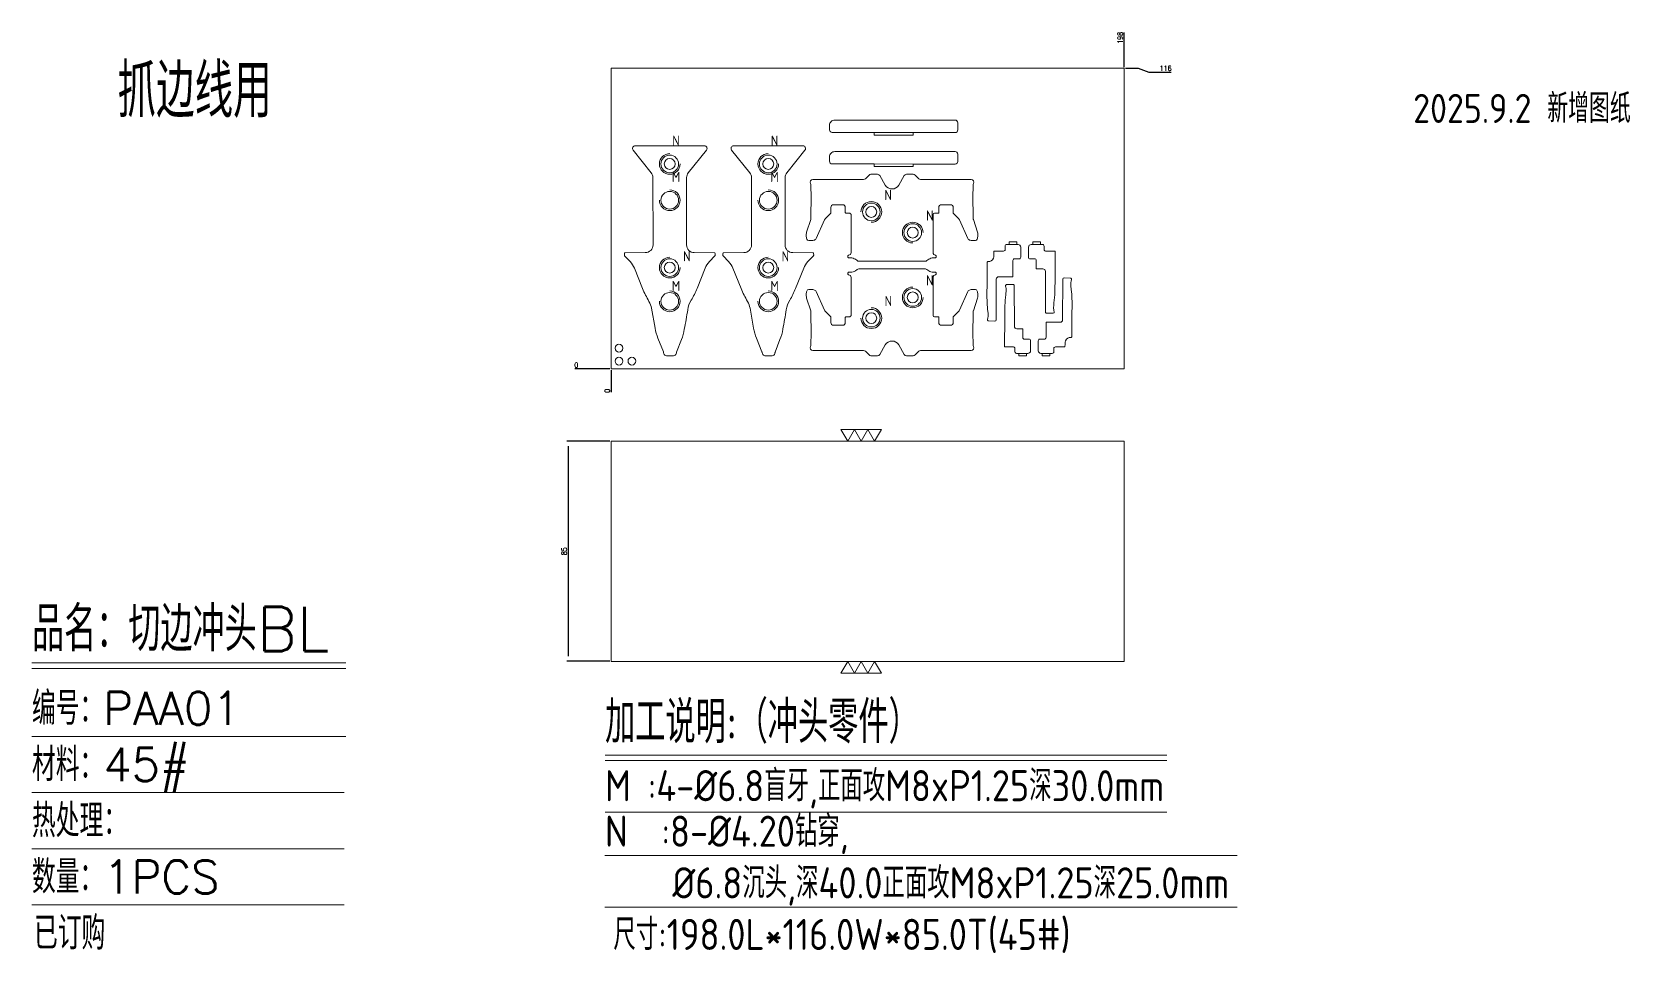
# Model space of a CAD drawing. Header units: millimetres. Extents: x 100476 to 101093, y 12098 to 12453.
import ezdxf
from ezdxf.enums import TextEntityAlignment as Align

# ---------------------------------------------------------------- set-up
doc = ezdxf.new("R2010")
doc.units = ezdxf.units.MM
doc.linetypes.add('HIDDEN', pattern=[0])
for name, color, linetype in [('DIM', 4, 'Continuous'), ('PH', 255, 'Continuous'), ('PH_P', 2, 'Continuous'), ('PRESS', 3, 'Continuous'), ('PUNCH', 2, 'Continuous'), ('TEXT', 4, 'Continuous')]:
    doc.layers.add(name, color=color, linetype=linetype)
doc.styles.add('chinesef_fs', font='simplex.shx', dxfattribs={"bigfont": 'gbcbig.shx'})
doc.styles.add('gbenor', font='gbenor.shx', dxfattribs={"bigfont": 'gbcbig.shx'})
doc.styles.get("Standard").update_dxf_attribs({"font": 'txt.shx', "width": 0.85, "bigfont": 'ctxt.shx'})
doc.dimstyles.new('T-2-WX', dxfattribs={"dimtxt": 2, "dimasz": 2, "dimexe": 0.5, "dimexo": 0.5, "dimgap": 0.5, "dimtad": 1, "dimtxsty": 'Standard', "dimblk": 'OPEN30', "dimcen": 0, "dimazin": 3, "dimtfac": 1, "dimtmove": 0, "dimatfit": 3, "dimldrblk": 'OPEN30', "dimlwd": -1, "dimlwe": -1})

# ---------------------------------------------------------------- blocks, each defined once
blk = doc.blocks.new('*D7579')
at = {"layer": 'Defpoints', "color": 0}
for p in [(100699.86, 12323.09), (100699.86, 12323.09), (100699.86, 12315.7)]:
    blk.add_point(p, dxfattribs=at)
at = {"layer": 'DIM', "color": 0}
blk.add_line((100699.86, 12322.59), (100699.86, 12314.07), dxfattribs=at)
at = {"layer": 'DIM', "color": 0, "lineweight": 5, "insert": (100698.36, 12314.63), "char_height": 2, "attachment_point": 5, "rotation": 90}
blk.add_mtext('0', dxfattribs=at)
blk = doc.blocks.new('_Open30')
blk = doc.blocks.new('*D7580')
at = {"layer": 'Defpoints', "color": 0}
for p in [(100687.42, 12323.09), (100699.86, 12323.09), (100699.86, 12323.09)]:
    blk.add_point(p, dxfattribs=at)
at = {"layer": 'DIM', "color": 0}
blk.add_line((100699.36, 12323.09), (100685.79, 12323.09), dxfattribs=at)
at = {"layer": 'DIM', "color": 0, "lineweight": 5, "insert": (100686.36, 12324.59), "char_height": 2, "attachment_point": 5}
blk.add_mtext('0', dxfattribs=at)
blk = doc.blocks.new('*D7581')
at = {"layer": 'Defpoints', "color": 0}
for p in [(100897.86, 12439.09), (100911.34, 12437.59), (100699.86, 12323.09)]:
    blk.add_point(p, dxfattribs=at)
at = {"layer": 'DIM', "color": 0}
for p, q in [((100898.36, 12439.09), (100903.34, 12439.09)), ((100903.34, 12439.09), (100907.34, 12437.59)), ((100907.34, 12437.59), (100915.96, 12437.59))]:
    blk.add_line(p, q, dxfattribs=at)
at = {"layer": 'DIM', "color": 0, "lineweight": 5, "insert": (100913.9, 12439.09), "char_height": 2, "attachment_point": 5}
blk.add_mtext('116', dxfattribs=at)
blk = doc.blocks.new('*D7582')
at = {"layer": 'Defpoints', "color": 0}
for p in [(100897.86, 12448.27), (100897.86, 12439.09), (100699.86, 12323.09)]:
    blk.add_point(p, dxfattribs=at)
at = {"layer": 'DIM', "color": 0}
blk.add_line((100897.86, 12439.59), (100897.86, 12452.9), dxfattribs=at)
at = {"layer": 'DIM', "color": 0, "lineweight": 5, "insert": (100896.36, 12450.83), "char_height": 2, "attachment_point": 5, "rotation": 90}
blk.add_mtext('198', dxfattribs=at)
blk = doc.blocks.new('*D7583')
at = {"layer": 'Defpoints', "color": 0}
for p in [(100699.86, 12295.25), (100683.21, 12210.25), (100699.86, 12210.25)]:
    blk.add_point(p, dxfattribs=at)
at = {"layer": 'DIM', "color": 0}
for p, q in [((100699.36, 12295.25), (100682.71, 12295.25)), ((100683.21, 12293.25), (100683.21, 12212.25)), ((100699.36, 12210.25), (100682.71, 12210.25))]:
    blk.add_line(p, q, dxfattribs=at)
at = {"layer": 'DIM', "color": 0, "lineweight": 5, "insert": (100681.71, 12252.75), "char_height": 2, "attachment_point": 5, "rotation": 90}
blk.add_mtext('85', dxfattribs=at)

msp = doc.modelspace()

# ---------------------------------------------------------------- linework, layer by layer
at = {"layer": 'DIM', "color": 4, "linetype": 'Continuous', "lineweight": 5}
for p, q in [((100476.261, 12209.652), (100597.36, 12209.652)), ((100476.261, 12207.42), (100597.36, 12207.42)), ((100476.261, 12181.276), (100597.36, 12181.276)), ((100476.261, 12159.595), (100596.834, 12159.595)), ((100476.261, 12137.914), (100596.834, 12137.914)), ((100476.261, 12116.234), (100596.834, 12116.234))]:
    msp.add_line(p, q, dxfattribs=at)
at = {"layer": 'DIM', "color": 8, "lineweight": 5}
for p, q in [((100697.484, 12174.08), (100914.392, 12174.08)), ((100697.484, 12171.98), (100914.392, 12171.98)), ((100697.484, 12152.06), (100914.392, 12152.06)), ((100697.452, 12135.292), (100941.467, 12135.292)), ((100697.452, 12115.372), (100941.467, 12115.372))]:
    msp.add_line(p, q, dxfattribs=at)
at = {"layer": 'PH_P', "linetype": 'HIDDEN', "lineweight": 5}
for p, q in [((100856.447, 12371.082), (100853.447, 12371.082)), ((100865.647, 12371.082), (100862.647, 12371.082)), ((100857.236, 12329.085), (100860.236, 12329.085)), ((100866.236, 12329.085), (100869.236, 12329.085))]:
    msp.add_line(p, q, dxfattribs=at)
at = {"layer": 'PH_P', "color": 1, "linetype": 'Continuous', "lineweight": 5}
for points in [[(100856.447, 12371.082), (100856.947, 12371.082, -0.4142136), (100857.947, 12370.082), (100857.947, 12366.182, -0.4142136), (100857.347, 12365.582), (100855.547, 12365.582, 0.4142136), (100854.947, 12364.982), (100854.947, 12358.665), (100849.525, 12358.665, 0.4137685), (100848.525, 12357.667), (100848.501, 12342.055, -0.419931), (100847.99, 12341.556), (100845.518, 12341.608, -0.4946605), (100845.143, 12342.122, 0.1041993), (100845.345, 12344.644), (100845.187, 12346.068, -0.0285735), (100844.906, 12353.155), (100844.932, 12354.57), (100844.962, 12364.217, -0.4540847), (100845.303, 12364.513, 0.3539759), (100847.422, 12365.792, 0.0860519), (100847.517, 12366.161), (100847.595, 12366.765, 0.0302488), (100847.62, 12367.126), (100847.63, 12368.582), (100851.347, 12368.582, 0.4142136), (100851.947, 12369.182), (100851.947, 12370.482, -0.4142136), (100852.547, 12371.082), (100853.447, 12371.082), (100853.447, 12372.082), (100856.447, 12372.082)], [(100860.236, 12329.085), (100860.736, 12329.085, 0.4142136), (100861.736, 12330.085), (100861.736, 12333.985, 0.4142136), (100861.136, 12334.585), (100859.336, 12334.585, -0.4142136), (100858.736, 12335.185), (100858.736, 12338.564), (100856.485, 12338.564, -0.4136808), (100855.485, 12339.562), (100855.457, 12355.166, 0.419624), (100854.947, 12355.665), (100852.474, 12355.615, 0.4708973), (100852.091, 12355.132), (100852.212, 12354.564, -0.0755746), (100852.318, 12353.187), (100852.302, 12352.904, -0.0150813), (100852.183, 12351.697), (100852.057, 12350.592, 0.0232012), (100851.815, 12346.463), (100851.788, 12342.832), (100851.706, 12331.585), (100855.136, 12331.585, -0.4142136), (100855.736, 12330.985), (100855.736, 12329.685, 0.4142136), (100856.336, 12329.085), (100857.236, 12329.085), (100857.236, 12328.085), (100860.236, 12328.085)]]:
    msp.add_lwpolyline(points, format="xyb", close=True, dxfattribs=at)
for points in [[(100863.947, 12361.686), (100866.486, 12361.686, -0.4136808), (100867.486, 12360.687), (100867.514, 12345.084, 0.419624), (100868.024, 12344.585), (100870.497, 12344.635, 0.4708973), (100870.88, 12345.118), (100870.759, 12345.686, -0.0755746), (100870.653, 12347.063), (100870.669, 12347.346, -0.0150813), (100870.788, 12348.553), (100870.914, 12349.658, 0.0232012), (100871.156, 12353.787), (100871.183, 12357.418), (100871.264, 12368.582), (100867.547, 12368.582, -0.4142136), (100866.947, 12369.182), (100866.947, 12370.482, 0.4142136), (100866.347, 12371.082), (100865.647, 12371.082), (100865.647, 12372.082), (100862.647, 12372.082), (100862.647, 12371.082), (100861.947, 12371.082, 0.4142136), (100860.947, 12370.082), (100860.947, 12366.182, 0.4142136), (100861.547, 12365.582), (100863.347, 12365.582, -0.4142136), (100863.947, 12364.982), (100863.947, 12361.665)], [(100875.033, 12331.585), (100871.336, 12331.585, 0.4142136), (100870.736, 12330.985), (100870.736, 12329.685, -0.4142136), (100870.136, 12329.085), (100869.236, 12329.085), (100869.236, 12328.085), (100866.236, 12328.085), (100866.236, 12329.085), (100865.736, 12329.085, -0.4142136), (100864.736, 12330.085), (100864.736, 12333.985, -0.4142136), (100865.336, 12334.585), (100867.136, 12334.585, 0.4142136), (100867.736, 12335.185), (100867.736, 12341.085), (100873.138, 12341.085, 0.4137685), (100874.138, 12342.084), (100874.162, 12357.695, -0.419931), (100874.673, 12358.194), (100877.145, 12358.142, -0.4946605), (100877.52, 12357.629, 0.1041993), (100877.318, 12355.106), (100877.476, 12353.682, -0.0285735), (100877.757, 12346.596), (100877.731, 12345.181), (100877.701, 12335.533, -0.4540847), (100877.36, 12335.237, 0.3539759), (100875.241, 12333.958, 0.0860519), (100875.145, 12333.589), (100875.068, 12332.986, 0.0302488), (100875.043, 12332.624), (100875.036, 12331.585)]]:
    msp.add_lwpolyline(points, format="xyb", dxfattribs=at)
at = {"layer": 'PRESS', "color": 2, "lineweight": 5}
msp.add_lwpolyline([(100699.857, 12295.245), (100897.857, 12295.245), (100897.857, 12210.245), (100699.857, 12210.245)], close=True, dxfattribs=at)
at = {"layer": 'PUNCH', "linetype": 'HIDDEN', "lineweight": 5}
for p, q in [((100801.402, 12414.326), (100816.402, 12414.303)), ((100801.402, 12402.177), (100816.402, 12402.154))]:
    msp.add_line(p, q, dxfattribs=at)
at = {"layer": 'PUNCH', "color": 1, "lineweight": 5}
for points in [[(100801.402, 12414.326), (100801.4, 12413.326), (100816.4, 12413.303), (100816.402, 12414.303), (100832.652, 12414.278, 0.4165906), (100833.654, 12415.284), (100833.635, 12418.108, 0.4122916), (100832.635, 12419.102), (100786.141, 12419.102, 0.4161382), (100784.141, 12417.089), (100784.152, 12415.344, 0.4118405), (100785.151, 12414.351)], [(100731.935, 12367.954, -0.4137483), (100728.942, 12370.956), (100728.96, 12396.909, -0.1701624), (100729.618, 12398.781), (100736.636, 12407.552, 0.6289322), (100735.855, 12409.177), (100709.085, 12409.177, 0.6289322), (100708.304, 12407.552), (100715.323, 12398.781, -0.1701624), (100715.981, 12396.909), (100715.999, 12370.956, -0.4137483), (100713.006, 12367.954), (100705.257, 12367.936, 0.4098014), (100704.958, 12367.64), (100704.949, 12366.917, 0.1968568), (100705.032, 12366.705), (100707.157, 12364.49, -0.0957045), (100708.805, 12361.942), (100711.937, 12354.168, 0.032479), (100714.454, 12349.118, -0.0879477), (100715.416, 12346.496), (100716.782, 12338.832, 0.0513364), (100717.909, 12334.894), (100720.012, 12329.651, -0.0279029), (100720.084, 12329.44), (100720.23, 12328.91, 0.337195), (100721.194, 12328.177), (100723.971, 12328.177, 0.3412861), (100724.939, 12328.924), (100725.045, 12329.332, -0.0276004), (100725.112, 12329.542), (100726.972, 12334.401, 0.058227), (100728.089, 12338.418, 0.0114511), (100729.405, 12345.913, -0.0986135), (100730.736, 12349.586, 0.0423146), (100733.003, 12354.168), (100736.136, 12361.942, -0.0957045), (100737.783, 12364.49), (100739.908, 12366.705, 0.1968568), (100739.992, 12366.917), (100739.983, 12367.64, 0.4098014), (100739.683, 12367.936)], [(100769.969, 12367.954, -0.4137483), (100766.976, 12370.956), (100766.994, 12396.909, -0.1701624), (100767.651, 12398.781), (100774.67, 12407.552, 0.6289322), (100773.889, 12409.177), (100747.119, 12409.177, 0.6289322), (100746.338, 12407.552), (100753.357, 12398.781, -0.1701624), (100754.015, 12396.909), (100754.033, 12370.956, -0.4137483), (100751.04, 12367.954), (100743.291, 12367.936, 0.4098014), (100742.992, 12367.64), (100742.983, 12366.917, 0.1968568), (100743.066, 12366.705), (100745.191, 12364.49, -0.0957045), (100746.839, 12361.942), (100749.971, 12354.168, 0.032479), (100752.488, 12349.118, -0.0879477), (100753.45, 12346.496), (100754.815, 12338.832, 0.0513364), (100755.943, 12334.894), (100758.046, 12329.651, -0.0279029), (100758.118, 12329.44), (100758.264, 12328.91, 0.337195), (100759.228, 12328.177), (100762.005, 12328.177, 0.3412861), (100762.973, 12328.924), (100763.079, 12329.332, -0.0276004), (100763.146, 12329.542), (100765.006, 12334.401, 0.058227), (100766.123, 12338.418, 0.0114511), (100767.439, 12345.913, -0.0986135), (100768.769, 12349.586, 0.0423146), (100771.037, 12354.168), (100774.17, 12361.942, -0.0957045), (100775.817, 12364.49), (100777.942, 12366.705, 0.1968568), (100778.026, 12366.917), (100778.017, 12367.64, 0.4098014), (100777.717, 12367.936)], [(100801.402, 12402.177), (100801.4, 12401.177), (100816.4, 12401.154), (100816.402, 12402.154), (100832.652, 12402.128, 0.4165906), (100833.654, 12403.135), (100833.635, 12405.959, 0.4122916), (100832.635, 12406.953), (100786.141, 12406.953, 0.4161382), (100784.141, 12404.94), (100784.152, 12403.195, 0.4118405), (100785.151, 12402.202)], [(100789.24, 12386.417), (100785.652, 12386.417, 0.4142136), (100784.652, 12385.417), (100784.652, 12383.25, -0.2021422), (100784.561, 12383.035), (100782.423, 12380.949, 0.0944881), (100782.208, 12380.642), (100778.967, 12373.404, -0.234761), (100778.143, 12372.725), (100777.744, 12372.633, -0.0479446), (100777.554, 12372.608), (100777.131, 12372.593, -0.0220851), (100777.042, 12372.593), (100776.095, 12372.643, -0.3146638), (100775.372, 12373.207, -0.0658431), (100775.165, 12374.431, -0.0208931), (100775.154, 12375.063, -0.0728044), (100775.299, 12375.919), (100776.882, 12380.793, 0.07437), (100776.906, 12380.938), (100777.067, 12390.375, 0.0139664), (100777.066, 12390.431), (100776.97, 12392.897), (100776.97, 12394.123, 0.1395991), (100776.82, 12394.65, -0.5878017), (100777.67, 12396.177), (100797.279, 12396.177, 0.1989124), (100797.986, 12396.47), (100799.4, 12397.884, -0.1989124), (100800.107, 12398.177), (100802.693, 12398.177, -0.2679492), (100803.559, 12397.677), (100805.672, 12394.016, 0.5773503), (100810.868, 12394.016), (100812.982, 12397.677, -0.2679492), (100813.848, 12398.177), (100816.433, 12398.177, -0.1989124), (100817.14, 12397.884), (100818.555, 12396.47, 0.1989124), (100819.262, 12396.177), (100838.87, 12396.177, -0.5878017), (100839.72, 12394.65, 0.1395991), (100839.57, 12394.123), (100839.57, 12392.897), (100839.474, 12390.431, 0.0139664), (100839.474, 12390.375), (100839.634, 12380.938, 0.07437), (100839.659, 12380.793), (100841.241, 12375.919, -0.0728044), (100841.387, 12375.063, -0.0208931), (100841.375, 12374.431, -0.0658431), (100841.168, 12373.207, -0.3146638), (100840.446, 12372.643), (100839.498, 12372.593, -0.0220851), (100839.41, 12372.593), (100838.986, 12372.608, -0.0479446), (100838.797, 12372.633), (100838.398, 12372.725, -0.234761), (100837.573, 12373.404), (100834.332, 12380.642, 0.0944881), (100834.118, 12380.949), (100831.979, 12383.035, -0.2021422), (100831.889, 12383.25), (100831.889, 12385.417, 0.4142136), (100830.889, 12386.417), (100827.301, 12386.417, 0.4142136), (100826.301, 12385.417), (100826.301, 12383.435, -0.4154048), (100825.999, 12383.135), (100824.608, 12383.141, 0.4154048), (100824.106, 12382.641), (100824.106, 12367.955, 0.3862733), (100825.01, 12366.96, -0.3862733), (100825.281, 12366.661), (100825.281, 12366.255, -0.4146128), (100824.981, 12365.955), (100824.206, 12365.956, 0.1602172), (100822.424, 12365.373), (100821.741, 12364.871, -0.1598678), (100821.149, 12364.677), (100795.392, 12364.677, -0.1598678), (100794.799, 12364.871), (100794.116, 12365.373, 0.1602172), (100792.335, 12365.956), (100791.56, 12365.955, -0.4146128), (100791.259, 12366.255), (100791.259, 12366.661, -0.3862733), (100791.53, 12366.96, 0.3862733), (100792.434, 12367.955), (100792.434, 12382.641, 0.4154048), (100791.932, 12383.141), (100790.541, 12383.135, -0.4154048), (100790.24, 12383.435), (100790.24, 12385.417, 0.4142136)], [(100827.301, 12339.936), (100830.889, 12339.936, 0.4142136), (100831.889, 12340.936), (100831.889, 12343.103, -0.2021422), (100831.979, 12343.318), (100834.118, 12345.404, 0.0944881), (100834.332, 12345.711), (100837.573, 12352.949, -0.234761), (100838.398, 12353.628), (100838.797, 12353.72, -0.0479446), (100838.986, 12353.745), (100839.41, 12353.761, -0.0220851), (100839.498, 12353.76), (100840.446, 12353.71, -0.3146638), (100841.168, 12353.147, -0.0658431), (100841.375, 12351.922, -0.0208931), (100841.387, 12351.291, -0.0728044), (100841.241, 12350.434), (100839.659, 12345.561, 0.07437), (100839.634, 12345.415), (100839.474, 12335.978, 0.0139664), (100839.474, 12335.922), (100839.57, 12333.457), (100839.57, 12332.23, 0.1395991), (100839.72, 12331.703, -0.5878017), (100838.87, 12330.177), (100819.262, 12330.177, 0.1989124), (100818.555, 12329.884), (100817.14, 12328.47, -0.1989124), (100816.433, 12328.177), (100813.848, 12328.177, -0.2679492), (100812.982, 12328.677), (100810.868, 12332.337, 0.5773503), (100805.672, 12332.337), (100803.559, 12328.677, -0.2679492), (100802.693, 12328.177), (100800.107, 12328.177, -0.1989124), (100799.4, 12328.47), (100797.986, 12329.884, 0.1989124), (100797.279, 12330.177), (100777.67, 12330.177, -0.5878017), (100776.82, 12331.703, 0.1395991), (100776.97, 12332.23), (100776.97, 12333.457), (100777.066, 12335.922, 0.0139664), (100777.067, 12335.978), (100776.906, 12345.415, 0.07437), (100776.882, 12345.561), (100775.299, 12350.434, -0.0728044), (100775.154, 12351.291, -0.0208931), (100775.165, 12351.922, -0.0658431), (100775.372, 12353.147, -0.3146638), (100776.095, 12353.71), (100777.042, 12353.76, -0.0220851), (100777.131, 12353.761), (100777.554, 12353.745, -0.0479446), (100777.744, 12353.72), (100778.143, 12353.628, -0.234761), (100778.967, 12352.949), (100782.208, 12345.711, 0.0944881), (100782.423, 12345.404), (100784.561, 12343.318, -0.2021422), (100784.652, 12343.103), (100784.652, 12340.936, 0.4142136), (100785.652, 12339.936), (100789.24, 12339.936, 0.4142136), (100790.24, 12340.936), (100790.24, 12342.918, -0.4154048), (100790.541, 12343.218), (100791.932, 12343.213, 0.4154048), (100792.434, 12343.713), (100792.434, 12358.398, 0.3862733), (100791.53, 12359.393, -0.3862733), (100791.259, 12359.692), (100791.259, 12360.098, -0.4146128), (100791.56, 12360.398), (100792.335, 12360.397, 0.1602172), (100794.116, 12360.98), (100794.799, 12361.482, -0.1598678), (100795.392, 12361.677), (100821.149, 12361.677, -0.1598678), (100821.741, 12361.482), (100822.424, 12360.98, 0.1602172), (100824.206, 12360.397), (100824.981, 12360.398, -0.4146128), (100825.281, 12360.098), (100825.281, 12359.692, -0.3862733), (100825.01, 12359.393, 0.3862733), (100824.106, 12358.398), (100824.106, 12343.713, 0.4154048), (100824.608, 12343.213), (100825.999, 12343.218, -0.4154048), (100826.301, 12342.918), (100826.301, 12340.936, 0.4142136)]]:
    msp.add_lwpolyline(points, format="xyb", close=True, dxfattribs=at)
at = {"layer": 'PUNCH', "lineweight": 5}
for centre, radius in [((100722.47, 12402.177), 3.4), ((100722.47, 12402.177), 2.1), ((100760.504, 12402.177), 3.4), ((100760.504, 12402.177), 2.1), ((100722.47, 12388.177), 3.4), ((100760.504, 12388.177), 3.4), ((100800.27, 12383.677), 3.4), ((100800.27, 12383.677), 2.1), ((100816.27, 12375.677), 3.4), ((100816.27, 12375.677), 2.1), ((100722.47, 12362.177), 3.4), ((100722.47, 12362.177), 2.1), ((100760.504, 12362.177), 3.4), ((100760.504, 12362.177), 2.1), ((100722.47, 12349.177), 3.4), ((100760.504, 12349.177), 3.4), ((100816.27, 12350.677), 3.4), ((100816.27, 12350.677), 2.1), ((100800.27, 12342.677), 3.4), ((100800.27, 12342.677), 2.1)]:
    msp.add_circle(centre, radius, dxfattribs=at)
for centre, start, end in [((100722.47, 12402.177), 90, 0), ((100760.504, 12402.177), 90, 0), ((100722.47, 12388.177), 180, 90), ((100760.504, 12388.177), 180, 90), ((100800.27, 12383.677), 270, 180), ((100816.27, 12375.677), 0, 270), ((100722.47, 12362.177), 90, 0), ((100760.504, 12362.177), 90, 0), ((100722.47, 12349.177), 180, 90), ((100760.504, 12349.177), 180, 90), ((100816.27, 12350.677), 90, 0), ((100800.27, 12342.677), 180, 90)]:
    msp.add_arc(centre, 4, start, end, dxfattribs=at)
at = {"layer": 'TEXT', "color": 8, "linetype": 'HIDDEN', "lineweight": 5}
msp.add_lwpolyline([(100699.857, 12323.094), (100699.857, 12439.094), (100897.857, 12439.094), (100897.857, 12323.094)], close=True, dxfattribs=at)
at = {"layer": 'TEXT', "lineweight": 5}
for points in [[(100804.152, 12299.745), (100801.554, 12295.245), (100798.956, 12299.745), (100796.357, 12295.245), (100793.759, 12299.745), (100791.161, 12295.245), (100788.563, 12299.745), (100804.152, 12299.745)], [(100788.563, 12205.745), (100791.161, 12210.245), (100793.759, 12205.745), (100796.357, 12210.245), (100798.956, 12205.745), (100801.554, 12210.245), (100804.152, 12205.745), (100788.563, 12205.745)]]:
    msp.add_lwpolyline(points, close=True, dxfattribs=at)
at = {"layer": 'TEXT', "color": 4, "lineweight": 5}
for centre in [(100702.857, 12331.094), (100702.857, 12326.094), (100707.857, 12326.094)]:
    msp.add_circle(centre, 1.5, dxfattribs=at)

# ---------------------------------------------------------------- texts
at = {"layer": 'DIM', "color": 6, "linetype": 'Continuous', "lineweight": 5, "style": 'chinesef_fs'}
msp.add_text('抓边线用', height=20.6605, dxfattribs=at).set_placement((100509.311, 12420.06))
at = {"layer": 'DIM', "color": 7, "lineweight": 5, "style": 'gbenor'}
for s, p in [('N', (100724.884, 12411.184)), ('N', (100762.918, 12411.184)), ('M', (100724.884, 12397.184)), ('M', (100762.918, 12397.184)), ('N', (100806.77, 12390.194)), ('N', (100822.864, 12382.27)), ('N', (100729.064, 12366.552)), ('N', (100767.098, 12366.552)), ('M', (100724.884, 12355.123)), ('M', (100762.918, 12355.123)), ('N', (100822.864, 12357.27)), ('N', (100806.864, 12349.27))]:
    msp.add_text(s, height=3.9, dxfattribs=at).set_placement(p, align=Align.MIDDLE_CENTER)
at = {"layer": 'DIM', "color": 3, "linetype": 'Continuous', "lineweight": 5, "style": 'chinesef_fs'}
for s, height, p in [('品名：切边冲头BL', 17.2171, (100476.261, 12214.116)), ('编号：PAA01 ', 12.7534, (100476.261, 12185.74)), ('材料：45#', 12.7534, (100476.261, 12164.059)), ('热处理： ', 12.7534, (100476.261, 12142.378)), ('数量：1PCS', 12.7534, (100476.261, 12120.697)), ('已订购', 12.7534, (100477.037, 12099.017))]:
    msp.add_text(s, height=height, dxfattribs=at).set_placement(p)
at = {"layer": 'DIM', "color": 4, "lineweight": 5, "style": 'gbenor'}
for s, height, p in [('加工说明:（冲头零件）', 16.2, (100697.484, 12178.7)), ('M :4-%%C6.8盲牙,正面攻M8xP1.25深30.0mm', 12, (100697.484, 12156.26)), ('N  :8-%%C4.20钻穿,', 12, (100697.452, 12138.694)), ('    %%C6.8沉头,深40.0正面攻M8xP1.25深25.0mm', 12, (100697.452, 12118.774)), ('尺寸:198.0L*116.0W*85.0T(45#)', 12, (100700.705, 12098.874))]:
    msp.add_text(s, height=height, dxfattribs=at).set_placement(p)
at = {"layer": 'PH', "color": 6, "linetype": 'Continuous', "lineweight": 5, "style": 'gbenor'}
msp.add_text('2025.9.2 新增图纸', height=11.19744, dxfattribs=at).set_placement((101051.445, 12424.207), align=Align.MIDDLE)

# ---------------------------------------------------------------- dimensions: what is measured, and where the dimension line sits
at = {"layer": 'DIM', "lineweight": 5}
for feature_location, offset, dtype, origin, picture, middle in [((100897.857, 12439.094), (0, 9.177), 1, (100699.857, 12323.094), '*D7582', (100896.357, 12450.835)), ((100897.857, 12439.094), (13.479, -1.5), 0, (100699.857, 12323.094), '*D7581', (100913.9, 12439.094)), ((100699.857494487, 12323.093520634), (-12.435623932, 0), 0, (100699.857494487, 12323.093520634), '*D7580', (100686.355203887, 12324.593520634)), ((100699.857494487, 12323.093520634), (0, -7.392078277), 1, (100699.857494487, 12323.093520634), '*D7579', (100698.357494487, 12314.63477569))]:
    dim = msp.add_ordinate_dim(feature_location=feature_location, offset=offset, dtype=dtype, origin=origin, dimstyle='T-2-WX', dxfattribs=at)
    dim.commit()
    dim.dimension.update_dxf_attribs({"geometry": picture, "text_midpoint": middle})
dim = msp.add_linear_dim(base=(100683.214, 12210.245), p1=(100699.857, 12295.245), p2=(100699.857, 12210.245), angle=90, dimstyle='T-2-WX', dxfattribs=at)
dim.commit()
dim.dimension.update_dxf_attribs({"geometry": '*D7583', "text_midpoint": (100683.214, 12252.745), "dimtype": 160})

doc.saveas('drawing.dxf')
